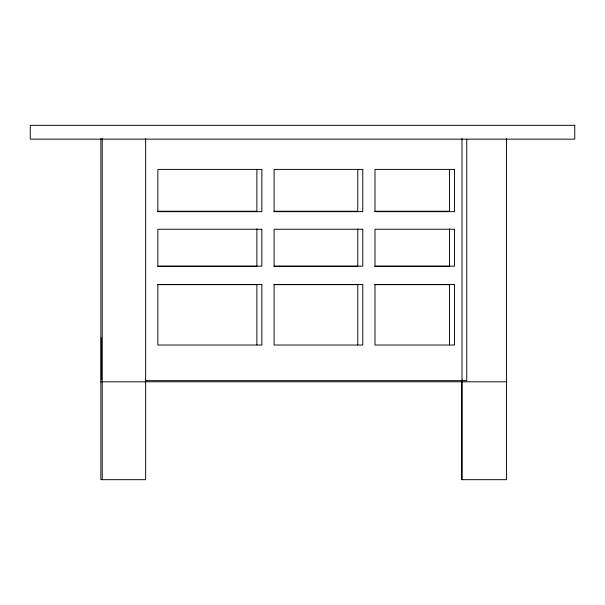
<?xml version="1.0" encoding="UTF-8"?>
<svg xmlns="http://www.w3.org/2000/svg" width="605" height="605" viewBox="0 0 605 605"><rect width="100%" height="100%" fill="white"/><g stroke="black" fill="none" stroke-linecap="round" stroke-linejoin="round"><path stroke-width="0.91" d="M157.572 211.243L256.883 211.243L256.883 169.347M273.838 211.243L357.782 211.243L357.782 169.347M374.699 211.243L449.545 211.243L449.545 169.347M157.572 266.298L256.883 266.298L256.883 228.864M273.838 266.298L357.782 266.298L357.782 228.864M374.699 266.298L449.545 266.298L449.545 228.864M157.572 284.652L256.883 284.652L256.883 344.88M273.838 284.652L357.782 284.652L357.782 344.88M374.699 284.652L449.545 284.652L449.545 344.88M145.639 380.643L466.757 380.643L466.757 139.12M100.854 381.8L506.559 381.8M506.559 138.53L506.559 479.674L461.781 479.674L461.781 381.8M462.258 379.932L462.258 381.8M461.986 138.53L461.986 479.674M145.639 138.53L145.639 479.674L100.854 479.674L100.854 138.53M102.253 138.53L102.253 479.674M101.33 337.817L101.33 379.327M574.75 125.326L30.25 125.326L30.25 139.15L574.75 139.15L574.75 125.326M261.867 169.4L157.867 169.4L157.867 211.674L261.867 211.674L261.867 169.4M362.766 169.4L274.103 169.4L274.103 211.674L362.766 211.674L362.766 169.4M454.521 169.4L375.002 169.4L375.002 211.674L454.521 211.674L454.521 169.4M261.867 229.242L157.867 229.242L157.867 266.177L261.867 266.177L261.867 229.242M362.766 229.242L274.103 229.242L274.103 266.177L362.766 266.177L362.766 229.242M454.521 229.242L375.002 229.242L375.002 266.177L454.521 266.177L454.521 229.242M261.867 284.471L157.867 284.471L157.867 345.031L261.867 345.031L261.867 284.471M362.766 284.471L274.103 284.471L274.103 345.031L362.766 345.031L362.766 284.471M454.521 284.471L375.002 284.471L375.002 345.031L454.521 345.031L454.521 284.471"/></g></svg>
